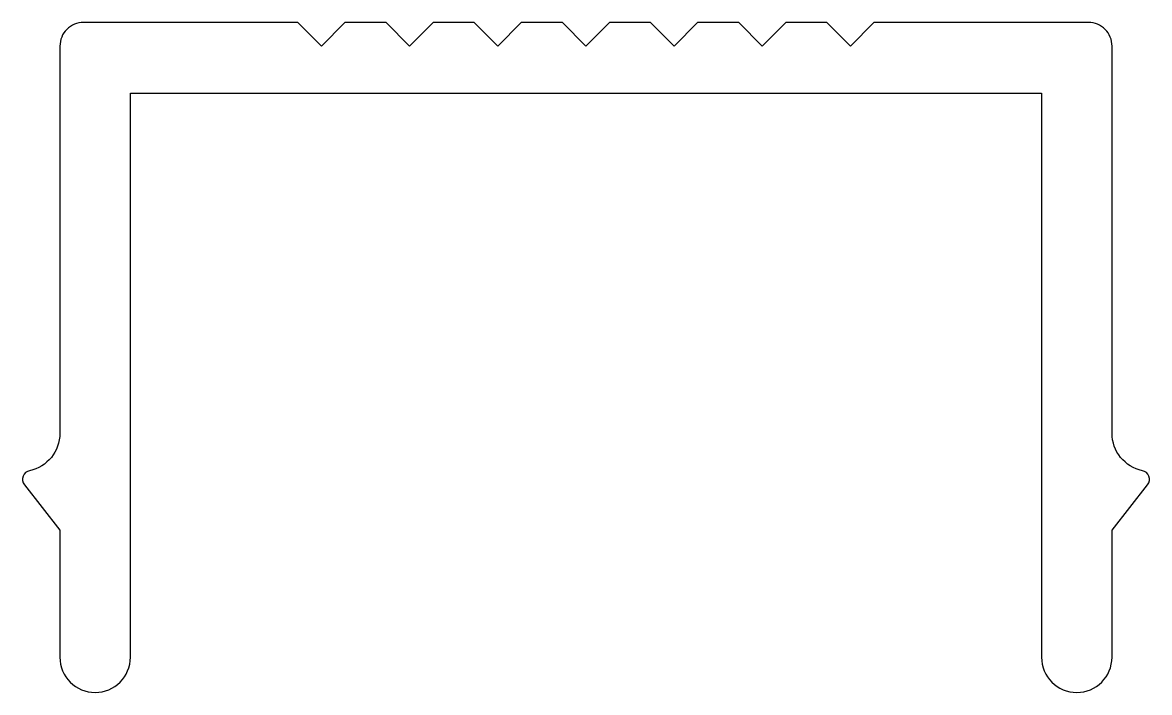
# Model space of a CAD drawing. Extents: x 175.2 to 194.4, y 227.8 to 239.2.
import ezdxf

# ---------------------------------------------------------------- set-up
doc = ezdxf.new("R2010")
doc.units = 0
doc.layers.add('ANA', color=220, linetype='CONTINUOUS')

msp = doc.modelspace()

# ---------------------------------------------------------------- linework, layer by layer
at = {"layer": 'ANA', "color": 7}
msp.add_lwpolyline([(181.385, 239.172), (180.685, 239.172), (180.285, 238.772), (179.885, 239.172), (176.235, 239.172, 0.414214), (175.835, 238.772), (175.835, 232.182, -0.354962), (175.319, 231.546, 0.555027), (175.231, 231.307), (175.835, 230.532), (175.835, 228.372, 1), (177.035, 228.372), (177.035, 237.972), (192.535, 237.972), (192.535, 228.372, 1), (193.735, 228.372), (193.735, 230.532), (194.34, 231.307, 0.555027), (194.252, 231.546, -0.354962), (193.735, 232.182), (193.735, 238.772, 0.414214), (193.335, 239.172), (189.685, 239.172), (189.285, 238.772), (188.885, 239.172), (188.185, 239.172), (187.785, 238.772), (187.385, 239.172), (186.685, 239.172), (186.285, 238.772), (185.885, 239.172), (185.185, 239.172), (184.785, 238.772), (184.385, 239.172), (183.685, 239.172), (183.285, 238.772), (182.885, 239.172), (182.185, 239.172), (181.785, 238.772)], format="xyb", close=True, dxfattribs=at)

doc.saveas('drawing.dxf')
